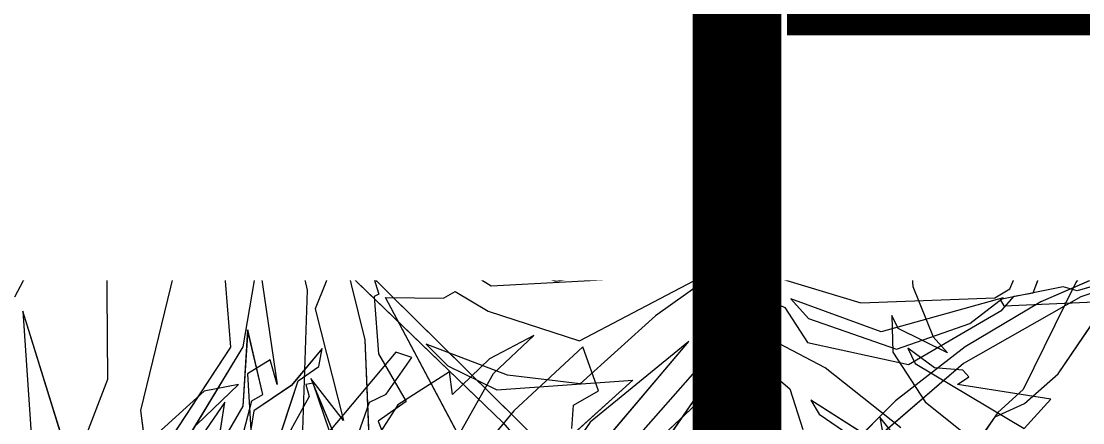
# Model space of a CAD drawing. Header units: millimetres. Extents: x -81374 to 485233, y -39075 to 157313.
# Drawn here: x 42502 to 43101, y 1420 to 1646 of the extents above; entities that cross this region are included whole.
import ezdxf
from ezdxf.enums import TextEntityAlignment as Align

# ---------------------------------------------------------------- set-up
doc = ezdxf.new("R2010")
doc.units = ezdxf.units.MM
doc.linetypes.add('CENTER', pattern=[2, 1.25, -0.25, 0.25, -0.25])
doc.linetypes.add('HIDDEN', pattern=[0.375, 0.25, -0.125])
for name, color, linetype in [('CEN', 252, 'CENTER'), ('CET color Black or White', 7, 'Continuous'), ('M-HVAC-TEXT', 7, 'Continuous')]:
    doc.layers.add(name, color=color, linetype=linetype)
doc.layers.add('G-IMPT', color=8, linetype='Continuous', lineweight=5)
doc.styles.add('romans', font='stylu.ttf', dxfattribs={"height": 125})
doc.styles.get("Standard").update_dxf_attribs({"font": 'arial.ttf'})

# ---------------------------------------------------------------- blocks, each defined once
blk = doc.blocks.new('ng')
at = {"layer": 'CEN', "color": 9, "linetype": 'HIDDEN', "lineweight": 0, "ltscale": 1500, "true_color": 0xc7c8ca}
blk.add_line((43504.92, 40380.01), (43504.92, 34965.77), dxfattribs=at)
blk = doc.blocks.new('floor plan 1')
at = {"layer": 'G-IMPT', "color": 8, "ltscale": 500}
for p, q in [((15346.91, -40839.25), (15218.8, -40368.99)), ((15571.97, -40386.88), (15553.53, -40506.83)), ((15396.38, -40495.33), (15318.05, -40403.56)), ((15284.02, -40429.72), (15264.67, -40503.8)), ((15384.39, -40431.7), (15291.62, -40541.1)), ((15347.37, -40495.69), (15385.57, -40440)), ((15470.07, -40438.4), (15474.4, -40542)), ((15332.04, -40441.29), (15561.94, -40668.01)), ((15466.93, -40496.24), (15450.97, -40455.27)), ((15489.3, -40457.05), (15471.95, -40506.99)), ((15282.56, -40530.56), (15346.32, -40458.66)), ((15283.96, -40502.02), (15294.62, -40462.21)), ((15405.8, -40458.55), (15462.92, -40566.02)), ((15553.53, -40506.83), (15583.64, -40463.16)), ((15390.5, -40502.05), (15419.35, -40467.14)), ((15537.19, -40502.01), (15543.26, -40464.64)), ((15584.86, -40469.31), (15543.22, -40538.02)), ((15550.27, -40537.87), (15596.48, -40467.77)), ((15596.48, -40467.77), (15600.84, -40502.22)), ((15135.92, -40473.6), (15118.75, -40498.7)), ((15172, -40475.64), (15222.9, -40507.99)), ((15175.06, -40507.57), (15210.15, -40472.37)), ((15218.11, -40500.19), (15181.88, -40475.34)), ((15321.09, -40474.36), (15284.19, -40508.91)), ((15313.05, -40472.76), (15285.48, -40512.67)), ((15504.91, -40520.25), (15484.49, -40470.92)), ((15543.26, -40504.64), (15561.88, -40472.52)), ((15641.99, -40476.04), (15667.42, -40558.23)), ((15117.28, -40500.99), (15131.21, -40481.1)), ((15136.71, -40528.77), (15194.4, -40478.99)), ((15166.47, -40476.63), (15183.87, -40498.39)), ((15323.32, -40519.23), (15369.76, -40477.44)), ((15455.86, -40505.33), (15471.11, -40481.75)), ((15525.66, -40478.06), (15512.06, -40519.01)), ((15546.01, -40477.83), (15538.18, -40507.62)), ((15158.27, -40507.01), (15129.06, -40483.58)), ((15183.87, -40498.39), (15181.72, -40485.83)), ((15421.98, -40487.36), (15401.95, -40523.09)), ((15505.96, -40510.01), (15520.4, -40483.79)), ((15540.78, -40522.81), (15538.72, -40487.96)), ((15565.2, -40513.03), (15595.45, -40485.73)), ((15619.76, -40519.76), (15633.41, -40484)), ((15667.42, -40558.23), (15662.58, -40486.24)), ((15102.4, -40492.03), (15087.47, -40508.65)), ((15163.92, -40528.77), (15102.4, -40492.03)), ((15172.11, -40492.46), (15214.82, -40526.33)), ((15234.77, -40514.44), (15227.33, -40491.44)), ((15243.43, -40491.67), (15285.3, -40653.36)), ((15357.73, -40492.14), (15356.7, -40505.27)), ((15457, -40535.07), (15494.41, -40490.56)), ((15494.41, -40490.56), (15503.74, -40517.56)), ((15509.51, -40491.16), (15506.81, -40570.12)), ((15118.75, -40498.7), (15102.31, -40506.22)), ((15291.62, -40541.1), (15347.37, -40495.69)), ((15646.96, -40736.58), (15396.38, -40495.33)), ((15451.16, -40507.19), (15466.93, -40496.24)), ((15502.57, -40559.55), (15486.57, -40496.51)), ((15486.57, -40496.51), (15504.91, -40520.25)), ((15569.41, -40494.16), (15545.78, -40516.81)), ((15103.02, -40514.08), (15117.28, -40500.99)), ((15222.9, -40507.99), (15218.11, -40500.19)), ((15264.67, -40503.8), (15253.79, -40524.16)), ((15259.54, -40529.38), (15283.96, -40502.02)), ((15356.7, -40505.27), (15342.66, -40513.36)), ((15351.57, -40538.07), (15390.5, -40502.05)), ((15426.75, -40524.02), (15455.86, -40505.33)), ((15515.99, -40516.32), (15537.19, -40502.01)), ((15540.63, -40547.7), (15543.26, -40504.64)), ((15600.84, -40502.22), (15558.58, -40676.18)), ((15102.31, -40506.22), (15083.19, -40522.88)), ((15087.47, -40508.65), (15140.12, -40516.9)), ((15087.47, -40508.65), (15087.47, -40508.65)), ((15135.82, -40538.1), (15175.06, -40507.57)), ((15176.52, -40535.19), (15158.27, -40507.01)), ((15284.19, -40508.91), (15261.85, -40543.42)), ((15404.21, -40531.34), (15425.08, -40511.18)), ((15425.08, -40511.18), (15426.75, -40524.02)), ((15462.5, -40511.45), (15447.93, -40532.18)), ((15466.72, -40534.09), (15451.16, -40507.19)), ((15471.95, -40506.99), (15462.5, -40511.45)), ((15507.82, -40516.89), (15505.96, -40510.01)), ((15538.18, -40507.62), (15532.12, -40511.17)), ((15532.12, -40511.17), (15540.63, -40547.7)), ((15532.12, -40511.17), (15532.12, -40511.17)), ((15073.37, -40574.42), (15103.02, -40514.08)), ((15140.12, -40516.9), (15133.59, -40521.14)), ((15253.71, -40530.63), (15234.77, -40514.44)), ((15285.48, -40512.67), (15282.56, -40530.56)), ((15285.48, -40512.67), (15285.48, -40512.67)), ((15310.55, -40555.62), (15353.02, -40517.3)), ((15400.08, -40513.85), (15323.32, -40519.23)), ((15342.66, -40513.36), (15351.57, -40538.07)), ((15342.66, -40513.36), (15342.66, -40513.36)), ((15353.02, -40517.3), (15394.03, -40522.05)), ((15427.67, -40527.42), (15400.08, -40513.85)), ((15498.66, -40537.19), (15515.99, -40516.32)), ((15503.74, -40517.56), (15507.82, -40516.89)), ((15534.32, -40587.46), (15523.9, -40516.8)), ((15523.9, -40516.8), (15527.89, -40530.74)), ((15545.78, -40516.81), (15565.2, -40513.03)), ((15083.19, -40522.88), (15042.76, -40582.41)), ((15133.59, -40521.14), (15137.05, -40525.01)), ((15401.95, -40523.09), (15379.23, -40544.57)), ((15394.03, -40522.05), (15439.89, -40539.7)), ((15512.06, -40519.01), (15500.44, -40526.96)), ((15527.89, -40530.74), (15540.78, -40522.81)), ((15620.4, -40618.03), (15619.76, -40519.76)), ((15070.41, -40566.35), (15136.71, -40528.77)), ((15167.68, -40528.08), (15115.12, -40558.75)), ((15137.05, -40525.01), (15153.11, -40526.21)), ((15153.11, -40526.21), (15168.09, -40537.28)), ((15168.09, -40537.28), (15163.92, -40528.77)), ((15224.66, -40540.59), (15167.68, -40528.08)), ((15214.82, -40526.33), (15259.57, -40549.69)), ((15253.79, -40524.16), (15259.54, -40529.38)), ((15439.89, -40539.7), (15427.67, -40527.42)), ((15500.44, -40526.96), (15498.66, -40537.19)), ((15500.44, -40526.96), (15500.44, -40526.96)), ((15153.89, -40543.84), (15145.75, -40534.73)), ((15145.75, -40534.73), (15173.58, -40548.48)), ((15177.12, -40555.7), (15176.52, -40535.19)), ((15251.03, -40533.55), (15253.71, -40530.63)), ((15261.85, -40543.42), (15251.03, -40533.55)), ((15379.23, -40544.57), (15404.21, -40531.34)), ((15447.93, -40532.18), (15457, -40535.07)), ((15469.33, -40566.48), (15466.72, -40534.09)), ((15093.07, -40563.47), (15135.82, -40538.1)), ((15174.53, -40536.76), (15133.19, -40551.32)), ((15224.18, -40554.16), (15174.53, -40536.76)), ((15237.44, -40560.28), (15224.66, -40540.59)), ((15353.29, -40541.48), (15262.32, -40589.22)), ((15291.62, -40541.1), (15291.62, -40541.1)), ((15404.86, -40558.22), (15353.29, -40541.48)), ((15474.4, -40542), (15485.82, -40588.49)), ((15543.22, -40538.02), (15534.4, -40589.83)), ((15555.93, -40607.9), (15550.27, -40537.87)), ((15114.28, -40565.71), (15183.16, -40546.57)), ((15165.36, -40572.18), (15153.89, -40543.84)), ((15183.16, -40546.57), (15234.2, -40565.22)), ((15259.57, -40549.69), (15261.7, -40544.31)), ((15261.7, -40544.31), (15266.61, -40552.36)), ((15379.23, -40544.57), (15379.23, -40544.57)), ((15133.19, -40551.32), (15114.28, -40565.71)), ((15173.58, -40548.48), (15177.12, -40555.7)), ((15266.61, -40552.36), (15276.01, -40548.19)), ((15276.01, -40548.19), (15269.54, -40573.88)), ((15115.12, -40558.75), (15108.02, -40566.78)), ((15234.2, -40565.22), (15224.18, -40554.16)), ((15274.01, -40581.49), (15310.55, -40555.62)), ((15423.48, -40569.38), (15404.86, -40558.22)), ((15490.45, -40589.45), (15502.57, -40559.55)), ((15047.42, -40583.3), (15093.07, -40563.47)), ((15113.85, -40561.22), (15062.67, -40563.55)), ((15080.51, -40571.89), (15116.01, -40564.74)), ((15118.94, -40565.67), (15110.62, -40570.79)), ((15116.01, -40564.74), (15113.85, -40561.22)), ((15114.28, -40565.71), (15114.28, -40565.71)), ((15194.68, -40562.95), (15118.94, -40565.67)), ((15246.33, -40578.6), (15194.68, -40562.95)), ((15270.1, -40575.36), (15237.44, -40560.28)), ((15430.05, -40565.63), (15423.48, -40569.38)), ((15462.92, -40566.02), (15430.05, -40565.63)), ((14998.06, -40590.26), (15070.41, -40566.35)), ((15050.35, -40576.12), (15072.53, -40569.71)), ((15072.53, -40569.71), (15080.51, -40571.89)), ((15097.45, -40568.59), (15092.37, -40582.01)), ((15110.62, -40570.79), (15095.4, -40605.96)), ((15108.02, -40566.78), (15097.45, -40568.59)), ((15466.58, -40567.8), (15469.33, -40566.48)), ((15474.34, -40592.51), (15466.58, -40567.8)), ((15506.81, -40570.12), (15517.91, -40619.07)), ((15672.01, -40566.31), (15637.97, -40630.49)), ((15052.4, -40606.16), (15073.37, -40574.42)), ((15146.36, -40580.05), (15149.36, -40576.85)), ((15149.36, -40576.85), (15166.85, -40590.69)), ((15166.85, -40590.69), (15165.36, -40572.18)), ((15259.47, -40587.3), (15270.1, -40575.36)), ((15269.54, -40573.88), (15274.01, -40581.49)), ((15319.34, -40577.07), (15279.57, -40597.3)), ((15304.21, -40585.08), (15366.5, -40574.87)), ((15403.27, -40572.57), (15319.34, -40577.07)), ((15366.5, -40574.87), (15397, -40584.51)), ((15397, -40584.51), (15410.27, -40576.93)), ((15410.27, -40576.93), (15403.27, -40572.57)), ((15656.94, -40631.58), (15690.42, -40573.95)), ((15092.37, -40582.01), (15097.96, -40578.57)), ((15097.96, -40578.57), (15094.98, -40606.08)), ((15149.26, -40585.6), (15146.36, -40580.05)), ((15269.02, -40599.62), (15246.33, -40578.6)), ((15160.12, -40588.99), (15149.26, -40585.6)), ((15150.96, -40589.18), (15160.12, -40588.99)), ((15168.92, -40598.14), (15150.96, -40589.18)), ((15262.32, -40589.22), (15259.47, -40587.3)), ((15281.38, -40616.83), (15304.21, -40585.08)), ((15483.84, -40588.54), (15474.34, -40592.51)), ((15489.77, -40593.04), (15483.84, -40588.54)), ((15485.82, -40588.49), (15490.45, -40589.45)), ((15522.63, -40620.25), (15534.32, -40587.46)), ((15534.4, -40589.83), (15545.3, -40646.36)), ((15095.4, -40605.96), (15163.12, -40594.65)), ((15135.03, -40595.61), (15124.7, -40598.28)), ((15153.43, -40625.48), (15135.03, -40595.61)), ((15163.12, -40594.65), (15184.32, -40597.5)), ((15184.32, -40597.5), (15192.28, -40592.41)), ((15192.28, -40592.41), (15239.24, -40596)), ((15462.68, -40634.95), (15489.77, -40593.04)), ((15124.7, -40598.28), (15146.28, -40634.04)), ((15124.7, -40598.28), (15124.7, -40598.28)), ((15163.24, -40627.58), (15155.27, -40597.12)), ((15155.27, -40597.12), (15168.92, -40598.14)), ((15239.24, -40596), (15281.53, -40618.27)), ((15279.57, -40597.3), (15269.02, -40599.62)), ((15094.98, -40606.08), (15039.06, -40622.81)), ((15095.4, -40605.96), (15095.4, -40605.96)), ((15174.23, -40603.96), (15118.67, -40639.42)), ((15135.92, -40610.87), (15174.23, -40603.96)), ((15363.73, -40607.43), (15329.05, -40634.46)), ((15372.97, -40624.45), (15363.73, -40607.43)), ((15096.64, -40626.83), (15135.92, -40610.87)), ((15401.15, -40612.56), (15397.3, -40616.23)), ((15418.38, -40617.83), (15401.15, -40612.56)), ((15548.94, -40647.95), (15555.93, -40607.9)), ((15281.53, -40618.27), (15252.49, -40622.32)), ((15283.4, -40622.9), (15281.38, -40616.83)), ((15298.29, -40618.76), (15283.4, -40622.9)), ((15290.88, -40646.74), (15298.29, -40618.76)), ((15383.27, -40615.92), (15381.64, -40623.55)), ((15381.64, -40623.55), (15418.38, -40617.83)), ((15397.3, -40616.23), (15383.27, -40615.92)), ((15383.27, -40615.92), (15383.27, -40615.92)), ((15517.91, -40619.07), (15478.7, -40636.9)), ((15523.68, -40626.49), (15518.02, -40619.5)), ((15518.02, -40619.5), (15522.63, -40620.25)), ((15625.29, -40669.37), (15620.4, -40618.03)), ((15158.36, -40626.54), (15153.43, -40625.48)), ((15252.49, -40622.32), (15272.61, -40643.89)), ((15339.95, -40627.92), (15372.97, -40624.45)), ((15053.4, -40631.65), (15096.64, -40626.83)), ((15146.28, -40634.04), (15158.36, -40626.54)), ((15147.14, -40639.2), (15158.46, -40626.56)), ((15158.46, -40626.56), (15163.24, -40627.58)), ((15326.95, -40640.79), (15356.34, -40629.89)), ((15356.34, -40629.89), (15339.95, -40627.92)), ((15497.61, -40665.1), (15523.68, -40626.49)), ((15637.97, -40630.49), (15625.29, -40669.37)), ((15640.49, -40729.23), (15656.94, -40631.58)), ((15157.57, -40651.28), (15184.98, -40636.8)), ((15186.23, -40634.17), (15167.98, -40639.9)), ((15184.98, -40636.8), (15217, -40636.07)), ((15249.31, -40636.86), (15186.23, -40634.17)), ((15217, -40636.07), (15263.45, -40647.17)), ((15284.17, -40656.29), (15249.31, -40636.86)), ((15329.05, -40634.46), (15293.93, -40651.65)), ((15460.43, -40634.06), (15440.47, -40639.66)), ((15469.7, -40647.6), (15460.43, -40634.06)), ((15469.96, -40647.3), (15462.68, -40634.95)), ((15478.7, -40636.9), (15469.96, -40647.3)), ((15118.67, -40639.42), (15118.28, -40649.27)), ((15147.29, -40659.45), (15147.11, -40639.18)), ((15147.11, -40639.18), (15147.14, -40639.2)), ((15167.98, -40639.9), (15157.57, -40651.28)), ((15297.47, -40669.7), (15326.95, -40640.79)), ((15440.47, -40639.66), (15453.29, -40656.74)), ((15440.47, -40639.66), (15440.47, -40639.66)), ((15595.5, -40639.87), (15573.77, -40673.72)), ((15594.46, -40648.95), (15595.5, -40639.87)), ((15118.28, -40649.27), (15050.89, -40654.37)), ((15263.45, -40647.17), (15292.15, -40671.92)), ((15272.61, -40643.89), (15291.4, -40649.56)), ((15291.4, -40649.56), (15284.17, -40656.29)), ((15293.93, -40651.65), (15290.88, -40646.74)), ((15461.81, -40657), (15469.7, -40647.6)), ((15543.3, -40645.08), (15514.13, -40666.88)), ((15548.91, -40653.35), (15543.3, -40645.08)), ((15545.3, -40646.36), (15548.94, -40647.95)), ((15607.21, -40703.33), (15594.46, -40648.95)), ((15164.74, -40655.17), (15156.62, -40658.06)), ((15228.72, -40656.01), (15164.74, -40655.17)), ((15285.3, -40653.36), (15346.91, -40839.25)), ((15338.61, -40652.02), (15302.5, -40677.88)), ((15416.37, -40653.51), (15338.61, -40652.02)), ((15423.47, -40656.76), (15416.37, -40653.51)), ((15539.43, -40683.6), (15548.91, -40653.35)), ((15121.4, -40664.97), (15155.37, -40660.93)), ((15155.37, -40660.93), (15147.29, -40659.45)), ((15156.62, -40658.06), (15174.5, -40661.14)), ((15174.5, -40661.14), (15214.5, -40679.01)), ((15272.2, -40662.85), (15228.72, -40656.01)), ((15335.49, -40665.39), (15379.65, -40658.01)), ((15379.65, -40658.01), (15423.47, -40656.76)), ((15453.29, -40656.74), (15461.81, -40657)), ((15671.34, -40657.48), (15650.19, -40710.31)), ((15126.27, -40672.35), (15121.4, -40664.97)), ((15165.04, -40665.35), (15126.27, -40672.35)), ((15131.52, -40679.41), (15165.04, -40665.35)), ((15292.15, -40671.92), (15272.2, -40662.85)), ((15298.71, -40695.18), (15335.49, -40665.39)), ((15443.63, -40665.99), (15414.83, -40671.75)), ((15451.3, -40669.51), (15443.63, -40665.99)), ((15472.54, -40682.99), (15497.61, -40665.1)), ((15514.13, -40666.88), (15497.62, -40688.42)), ((15056.06, -40685.44), (15103.42, -40669.04)), ((15103.42, -40669.04), (15131.97, -40672.96)), ((15131.97, -40672.96), (15131.63, -40679.62)), ((15135.6, -40675.29), (15200.46, -40672.75)), ((15200.46, -40672.75), (15214.49, -40679.02)), ((15302.5, -40677.88), (15297.47, -40669.7)), ((15414.83, -40671.75), (15438.82, -40686.37)), ((15414.83, -40671.75), (15414.83, -40671.75)), ((15438.82, -40686.37), (15451.3, -40669.51)), ((15561.94, -40668.01), (15662.15, -40757.47)), ((15573.77, -40673.72), (15577.32, -40679.24)), ((15573.77, -40673.72), (15573.77, -40673.72)), ((15147.28, -40685.31), (15131.52, -40679.41)), ((15131.63, -40679.62), (15135.6, -40675.29)), ((15214.49, -40679.02), (15167.93, -40712.29)), ((15214.5, -40679.01), (15221.47, -40673.96)), ((15221.47, -40673.96), (15264.99, -40674.72)), ((15264.99, -40674.72), (15298.71, -40695.18)), ((15558.58, -40676.18), (15566.03, -40674.7)), ((15566.03, -40674.7), (15561.28, -40681.09)), ((15577.32, -40679.24), (15572.84, -40715.51)), ((15577.32, -40679.24), (15577.32, -40679.24)), ((15127.11, -40681.66), (15100.92, -40695.67)), ((15107.46, -40698.31), (15147.06, -40685.36)), ((15114.41, -40707.42), (15163, -40681.52)), ((15147.06, -40685.36), (15127.11, -40681.66)), ((15163, -40681.52), (15147.28, -40685.31)), ((15299.74, -40695.8), (15334.91, -40685.33)), ((15334.91, -40685.33), (15317.51, -40694.96)), ((15478.07, -40690.66), (15472.54, -40682.99)), ((15561.28, -40681.09), (15539.43, -40683.6)), ((15103.66, -40686.8), (15001.06, -40689.07)), ((15164.37, -40719.39), (15103.66, -40686.8)), ((15230.58, -40692.89), (15270.32, -40688.86)), ((15270.32, -40688.86), (15299.74, -40695.8)), ((15349.21, -40703.06), (15383.39, -40686.47)), ((15383.39, -40686.47), (15421.04, -40691.81)), ((15497.62, -40688.42), (15478.07, -40690.66)), ((15100.92, -40695.67), (15107.46, -40698.31)), ((15100.92, -40695.67), (15100.92, -40695.67)), ((15170.28, -40722.79), (15230.58, -40692.89)), ((15317.51, -40694.96), (15308.19, -40710.14)), ((15381.21, -40696.7), (15338.02, -40708.85)), ((15427.46, -40696.14), (15381.21, -40696.7)), ((15421.04, -40691.81), (15427.46, -40696.14)), ((15515.43, -40711.75), (15551.47, -40694.26)), ((15551.47, -40694.26), (15525.7, -40748.23)), ((15080.96, -40734.17), (15166.41, -40702.26)), ((15166.41, -40702.26), (15140.08, -40708.51)), ((15274.42, -40703.22), (15217.18, -40712.01)), ((15310.22, -40715.2), (15274.42, -40703.22)), ((15313.1, -40714.52), (15349.21, -40703.06)), ((15572.84, -40715.51), (15606.9, -40703.64)), ((15606.9, -40703.64), (15612.11, -40709.78)), ((15613.87, -40704.39), (15607.21, -40703.33)), ((15140.08, -40708.51), (15114.41, -40707.42)), ((15338.02, -40708.85), (15318.01, -40740.99)), ((15612.11, -40709.78), (15613.87, -40704.39)), ((15167.93, -40712.29), (15164.37, -40719.39)), ((15217.18, -40712.01), (15180.11, -40728.56)), ((15245.8, -40730.34), (15310.22, -40715.2)), ((15308.19, -40710.14), (15313.1, -40714.52)), ((15505.23, -40722.19), (15515.43, -40711.75)), ((15591.62, -40747.57), (15611.11, -40712.86)), ((15611.11, -40712.86), (15601.65, -40741.87)), ((15650.19, -40710.31), (15658.95, -40750.89)), ((15057.06, -40717.32), (15144.87, -40715.85)), ((15093.33, -40749.55), (15158.02, -40718.57)), ((15158.02, -40718.57), (15120.51, -40735.1)), ((15144.87, -40715.85), (15162.23, -40723.65)), ((15356.37, -40723.42), (15421.81, -40719.59)), ((15421.81, -40719.59), (15419.76, -40724.51)), ((15429.92, -40718.73), (15456.75, -40715.89)), ((15431.97, -40727.15), (15429.92, -40718.73)), ((15456.75, -40715.89), (15465.85, -40722.02))]:
    blk.add_line(p, q, dxfattribs=at)
at = {"layer": 'CEN', "linetype": 'Continuous'}
blk.add_blockref('ng', (-28240.37, -78519.65), dxfattribs=at)
at = {"layer": 'G-IMPT', "color": 8, "ltscale": 500}
for rotation, p in [(359.99915, (39680.63, -4989.62, 0)), (359.99915, (35886.72, -10139.29, 0)), (270.00085, (28873.29, -20643.48, 0)), (359.99915, (11975.31, -26935.44, 0)), (359.99915, (15267.63, -26935.44, 0)), (359.99915, (26686.27, -26987.73, 0)), (270.00085, (15861.11, -28615.02, 0)), (89.99915, (23697.81, -33300.57, 0)), (89.99915, (23597.87, -35337.73, 0)), (89.99915, (23597.88, -37388.34, 0)), (359.99915, (13750.44, -37781.54, 0)), (89.99915, (23697.83, -40746.76, 0)), (89.99915, (23597.8, -44302.49, 0)), (89.99915, (23597.81, -46399.06, 0)), (89.99915, (23697.78, -48339.78, 0)), (89.99915, (23697.77, -54279.98, 0)), (359.99915, (27418.07, -55702.4, 0)), (89.99915, (9671.91, -65856.51, 0)), (359.99915, (4684.11, -67403.39, 0)), (359.99915, (8737.21, -67403.39, 0))]:
    blk.add_attdef('PARTITIONTYPE', text='', height=200, rotation=rotation, dxfattribs=at).set_placement(p, align=Align.MIDDLE_CENTER)

msp = doc.modelspace()

# ---------------------------------------------------------------- linework, layer by layer
at = {"layer": 'CET color Black or White', "color": 8, "linetype": 'Continuous', "lineweight": 18}
for points in [[(43173.82, 1770.39), (43141.28, 1504.12), (43126.45, 1327.87), (43093.36, 1231.02), (43061.83, 1162.47), (43033.34, 1116.34), (42995.88, 1201.83), (42989.17, 1233.39), (42927.37, 1416.3), (42885.5, 1577.99), (42823.9, 1763.88), (42952, 1293.62), (42987.36, 1138.58), (43001.2, 1124.64), (43009.06, 1108.51), (43019.84, 1106), (43011.05, 1102.19), (42997.91, 1102.93), (42994.07, 1126.44), (42913.04, 1264.24), (42838.77, 1365.92), (42608.87, 1592.64), (42508.66, 1682.1)], [(42499.47, 1582.1), (42520.61, 1634.94), (42511.85, 1675.51), (42537.65, 1700.56), (42565.36, 1742.59), (42586.68, 1744.01), (42587.12, 1752.34), (42566.96, 1758.36), (42535.14, 1751.87), (42512.95, 1723.21), (42504.91, 1679.59), (42510.08, 1676.19), (42504.01, 1676.42), (42480.69, 1619.38)], [(42457.21, 1715.25), (42523.84, 1661.2), (42774.42, 1419.96), (42852.75, 1328.19), (42884.27, 1278.25), (42947.98, 1159.09), (42969.21, 1109.06), (42893.28, 1137.87), (42566.65, 1326.94), (42741.48, 1213.68), (42768.2, 1203.13), (42818.73, 1167.6), (42894.86, 1124.94), (42966.47, 1078.32), (42892.92, 1039.63), (42692.92, 966.88), (42506.21, 918.25), (42305.17, 883.34)], [(42579.18, 1672.19), (42559.7, 1637.48), (42569.16, 1666.5)], [(42665.57, 1646.81), (42655.38, 1636.37), (42619.33, 1618.89), (42645.1, 1672.85)], [(43077.48, 1674.17), (43012.79, 1643.19), (43050.3, 1659.72)], [(43000.53, 1647.42), (42940.22, 1617.52), (42900.48, 1613.48), (42871.07, 1620.43), (42835.89, 1609.96), (42853.3, 1619.59), (42862.61, 1634.77), (42857.7, 1639.14), (42821.6, 1627.69), (42787.42, 1611.1), (42749.76, 1616.44), (42743.34, 1620.77), (42789.59, 1621.33), (42832.79, 1633.48), (42852.8, 1665.62)], [(42530.32, 1653.85), (42513.86, 1556.2), (42480.39, 1498.57)], [(42925.01, 1654.97), (42860.59, 1639.83), (42896.39, 1627.85), (42953.63, 1636.64), (42990.69, 1653.19)], [(43089.84, 1658.79), (43004.39, 1626.88), (43030.72, 1633.13), (43056.4, 1632.05), (43007.81, 1606.14), (43023.53, 1609.93), (43039.29, 1604.04), (43005.77, 1589.97), (43044.54, 1596.97), (43049.4, 1589.6), (43015.43, 1585.56), (43023.51, 1584.07), (43023.69, 1563.8), (43023.67, 1563.83), (43012.35, 1551.18), (43007.56, 1552.21), (43015.54, 1521.75), (43001.89, 1522.76), (43019.85, 1513.81), (43010.68, 1513.62), (43021.54, 1510.23), (43024.44, 1504.67), (43021.44, 1501.48), (43003.95, 1515.32), (43005.45, 1496.8), (43016.91, 1468.46), (43025.05, 1459.36), (42997.22, 1473.11), (42993.69, 1480.32), (42994.29, 1459.82), (43012.53, 1431.64), (43041.75, 1408.21)], [(42738.83, 1651.77), (42740.88, 1643.36), (42714.05, 1640.52), (42704.96, 1646.65)], [(42814.43, 1648.05), (42749, 1644.21), (42751.05, 1649.13)], [(43113.75, 1641.95), (43025.93, 1640.48), (43008.57, 1648.27)], [(43114.75, 1610.06), (43067.38, 1593.67), (43038.83, 1597.58), (43039.17, 1604.25), (43035.21, 1599.92), (42970.35, 1597.37), (42956.32, 1603.64), (43002.88, 1636.92), (43006.44, 1644.02), (43067.14, 1611.43), (43169.74, 1613.7)], [(42585.94, 1393.94), (42627.59, 1462.65), (42636.4, 1514.46), (42625.5, 1570.99), (42621.87, 1572.58), (42614.88, 1532.52), (42620.53, 1462.5), (42574.33, 1392.4), (42569.97, 1426.84), (42612.22, 1600.81), (42604.77, 1599.33), (42609.53, 1605.72), (42631.38, 1608.23), (42621.89, 1577.97), (42627.5, 1569.71), (42656.67, 1591.5), (42673.19, 1613.04), (42692.73, 1615.29), (42698.27, 1607.61), (42673.2, 1589.73), (42647.13, 1551.12), (42652.78, 1544.12), (42648.17, 1544.87), (42636.49, 1512.09), (42646.91, 1441.43), (42642.92, 1455.36), (42630.02, 1447.43), (42632.08, 1412.59)], [(42498.79, 1490.93), (42532.84, 1555.12), (42545.51, 1593.99), (42550.4, 1542.66), (42551.04, 1444.38), (42537.4, 1408.62)], [(43117.4, 1556.27), (43074.17, 1551.46), (43034.89, 1535.5), (42996.58, 1528.58), (43052.13, 1564.04), (43052.53, 1573.89), (43119.91, 1578.99)], [(42661.3, 1415.79), (42664, 1494.75), (42652.9, 1543.7), (42692.11, 1561.53), (42700.85, 1571.93), (42708.12, 1559.58), (42681.04, 1517.66), (42686.96, 1513.17), (42696.47, 1517.13), (42704.22, 1492.43), (42701.48, 1491.11), (42704.08, 1458.71), (42719.65, 1431.82), (42703.88, 1420.87), (42719.83, 1379.89)], [(42765.01, 1383.18), (42707.89, 1490.64), (42740.76, 1490.25), (42747.33, 1494.01), (42765.94, 1482.85), (42817.52, 1466.1), (42908.49, 1513.85), (42911.34, 1511.93), (42900.7, 1499.99), (42933.36, 1484.91), (42946.14, 1465.22), (43003.13, 1452.71), (43055.68, 1483.38), (43062.79, 1491.41), (43073.36, 1493.22), (43078.44, 1506.63), (43072.84, 1503.19), (43075.82, 1530.71), (43131.74, 1547.43)], [(43118.4, 1530.78), (43097.43, 1499.04), (43067.78, 1438.71), (43053.53, 1425.62), (43039.6, 1405.73)], [(43613.33, 1293.23), (43575.76, 1359.53), (43525.97, 1417.22), (43465.89, 1464.09), (43397.81, 1498.33), (43324.37, 1518.64), (43248.37, 1524.23), (43172.74, 1514.89), (43100.39, 1490.97), (43034.1, 1453.4), (42976.41, 1403.61), (42929.54, 1343.53), (42895.29, 1275.46), (42874.98, 1202.01), (42869.39, 1126.01), (42878.74, 1050.39), (42902.65, 978.03)], [(42700.74, 1363.03), (42696.4, 1466.62), (42684.99, 1513.11), (42680.36, 1514.07), (42668.24, 1484.18), (42684.23, 1421.13), (42665.89, 1444.87), (42686.32, 1395.55)], [(42998.7, 1417.09), (42955.98, 1450.95), (42911.23, 1474.31), (42909.11, 1468.93), (42904.19, 1476.99), (42894.79, 1472.82), (42901.27, 1498.5), (42896.79, 1506.12), (42860.25, 1480.25), (42817.78, 1441.93), (42776.78, 1446.67), (42730.92, 1464.32), (42743.14, 1452.05), (42770.73, 1438.48), (42847.49, 1443.86), (42801.05, 1402.07)], [(43123.38, 1507.93), (43077.73, 1488.09), (43034.98, 1462.72), (42995.75, 1432.2), (42960.65, 1396.99), (42930.23, 1357.65), (42905, 1314.85), (42885.32, 1269.19), (42871.52, 1221.43), (42863.81, 1172.3), (42862.33, 1122.56), (42867.07, 1073.13), (42877.99, 1024.63), (42894.88, 977.91)], [(43034.89, 1398.23), (43052.06, 1423.33), (43068.49, 1430.85), (43087.62, 1447.51), (43128.05, 1507.03)], [(42528.81, 1400.67), (42503.38, 1482.86), (42508.22, 1410.87)], [(42748.83, 1411.99), (42768.85, 1447.71), (42791.57, 1469.2), (42791.57, 1469.2), (42766.59, 1455.96), (42745.73, 1435.8), (42744.06, 1448.65), (42714.94, 1429.96), (42699.69, 1406.38)], [(42849.72, 1398.98), (42886.61, 1433.54), (42908.95, 1468.04), (42919.77, 1458.17), (42917.09, 1455.26), (42936.03, 1439.06), (42943.47, 1416.06)], [(42645.15, 1402.69), (42658.74, 1443.63), (42670.36, 1451.59), (42670.36, 1451.59), (42672.14, 1461.81), (42654.82, 1440.95), (42633.62, 1426.63), (42627.55, 1389.27)], [(42813.08, 1416.76), (42814.11, 1429.89), (42828.14, 1437.98), (42828.14, 1437.98), (42819.23, 1462.69), (42780.31, 1426.67), (42751.45, 1391.77)], [(42681.5, 1381.68), (42698.86, 1431.61), (42708.31, 1436.08), (42722.88, 1456.8), (42713.81, 1459.7), (42676.4, 1415.18), (42667.06, 1442.18), (42662.99, 1441.51), (42664.84, 1434.64), (42650.4, 1408.41)], [(42886.78, 1354.34), (42906.14, 1428.43), (42917.01, 1448.78), (42911.26, 1454), (42886.84, 1426.64), (42876.18, 1386.83)], [(42601.39, 1418.78), (42625.03, 1441.44), (42605.6, 1437.65), (42575.35, 1410.35)], [(43004.34, 1401.26), (42986.93, 1423.02), (42989.09, 1410.46)]]:
    msp.add_lwpolyline(points, dxfattribs=at)
for points in [[(42597.03, 1598.35), (42593.48, 1603.87), (42593.48, 1603.87), (42597.96, 1640.13), (42563.9, 1628.26), (42558.69, 1634.41), (42556.93, 1629.01), (42563.6, 1627.95), (42576.35, 1573.57), (42575.3, 1564.5), (42597.03, 1598.35)], [(43075.41, 1530.58), (43007.69, 1519.27), (42986.49, 1522.13), (42978.53, 1517.03), (42931.56, 1520.62), (42889.27, 1542.9), (42918.31, 1546.94), (42898.19, 1568.52), (42879.41, 1574.19), (42886.64, 1580.91), (42921.49, 1561.48), (42984.58, 1558.8), (43002.82, 1564.52), (43013.24, 1575.9), (42985.83, 1561.42), (42953.81, 1560.7), (42907.36, 1571.8), (42878.66, 1596.55), (42898.6, 1587.48), (42942.09, 1580.63), (43006.07, 1579.8), (43014.19, 1582.69), (42996.31, 1585.77), (42956.3, 1603.63), (42949.33, 1598.58), (42905.81, 1599.35), (42872.09, 1619.81), (42835.32, 1590.02), (42791.16, 1582.64), (42747.34, 1581.39), (42754.43, 1578.14), (42832.2, 1576.65), (42868.3, 1602.51), (42873.33, 1594.32), (42843.86, 1565.42), (42814.47, 1554.52), (42830.85, 1552.54), (42797.84, 1549.08), (42807.07, 1532.06), (42841.75, 1559.09), (42876.88, 1576.28), (42879.92, 1571.37), (42872.52, 1543.38), (42887.41, 1547.53), (42889.43, 1541.45), (42866.59, 1509.7), (42804.3, 1499.5), (42773.8, 1509.13), (42760.54, 1501.55), (42767.54, 1497.2), (42851.46, 1501.69), (42891.23, 1521.93), (42901.78, 1524.25), (42924.47, 1503.22), (42976.13, 1487.58), (43051.86, 1490.3), (43060.19, 1495.41), (43075.41, 1530.58)], [(43069.88, 1620.29), (43063.34, 1622.94), (43023.75, 1609.98), (43043.7, 1606.29), (43069.88, 1620.29)], [(42755.98, 1596.37), (42731.99, 1611), (42719.5, 1594.13), (42727.18, 1590.62), (42755.98, 1596.37)], [(42730.34, 1564.29), (42717.52, 1581.36), (42708.99, 1581.62), (42701.1, 1572.23), (42710.37, 1558.68), (42730.34, 1564.29)], [(43046.1, 1522.9), (43024.52, 1558.66), (43012.44, 1551.16), (43017.37, 1550.1), (43035.77, 1520.24), (43046.1, 1522.9)], [(42787.54, 1540.55), (42789.17, 1548.17), (42752.42, 1542.46), (42769.65, 1537.18), (42773.5, 1540.86), (42787.54, 1540.55)], [(43120.45, 1500.74), (43098.28, 1494.33), (43090.3, 1496.51), (43054.79, 1489.36), (43056.96, 1485.85), (43108.14, 1488.17), (43120.45, 1500.74)], [(43056.53, 1490.33), (42987.65, 1471.19), (42936.6, 1489.84), (42946.62, 1478.79), (42996.28, 1461.39), (43037.62, 1475.94), (43056.53, 1490.33)], [(42638.69, 1435.8), (42630.18, 1472.32), (42627.54, 1429.27), (42608.92, 1397.15), (42608.98, 1381.91), (42612.78, 1380.88), (42624.79, 1402.46), (42632.62, 1432.24), (42638.69, 1435.8)], [(42879.19, 1465.73), (42823.44, 1420.31), (42785.24, 1364.62), (42786.42, 1356.33), (42879.19, 1465.73)], [(43083.33, 1433.27), (43030.69, 1441.52), (43037.21, 1445.76), (43033.76, 1449.63), (43017.7, 1450.83), (43002.72, 1461.9), (43006.88, 1453.4), (43068.41, 1416.65), (43083.33, 1433.27)], [(42885.32, 1437.3), (42888.25, 1455.19), (42824.49, 1383.28), (42805.81, 1345.48), (42857.76, 1397.39), (42885.32, 1437.3)], [(42998.81, 1400.26), (42947.91, 1432.61), (42952.7, 1424.81), (42988.93, 1399.96), (42998.81, 1400.26)], [(42598.84, 1311.5), (42617.27, 1431.46), (42587.17, 1387.78), (42585.01, 1347.13), (42594.53, 1309.11), (42598.84, 1311.5)]]:
    msp.add_lwpolyline(points, close=True, dxfattribs=at)

# ---------------------------------------------------------------- block references
at = {"linetype": 'Continuous', "rotation": 180}
msp.add_blockref('floor plan 1', (58170.8, -39075.37), dxfattribs=at)

# ---------------------------------------------------------------- next in the draw order: texts
at = {"layer": 'M-HVAC-TEXT', "insert": (41087.96, 1597.47), "char_height": 200, "width": 2163.6289, "attachment_point": 7, "style": 'romans', "bg_fill": 2}
msp.add_mtext('{\\W0.8;\\C171;S-1 1/8-22RMT \\P\\pxt5.333333;L-1/2-22RMT}', dxfattribs=at)

# ---------------------------------------------------------------- next in the draw order: linework, layer by layer
at = {"layer": 'CEN', "color": 11, "linetype": 'HIDDEN', "lineweight": 0, "ltscale": 1500, "const_width": 50}
for points in [[(42906.25, -935.74), (42906.25, 4478.5)], [(42934.58, 1663.5), (48662.83, 1663.5)]]:
    msp.add_lwpolyline(points, dxfattribs=at)

doc.saveas('drawing.dxf')
